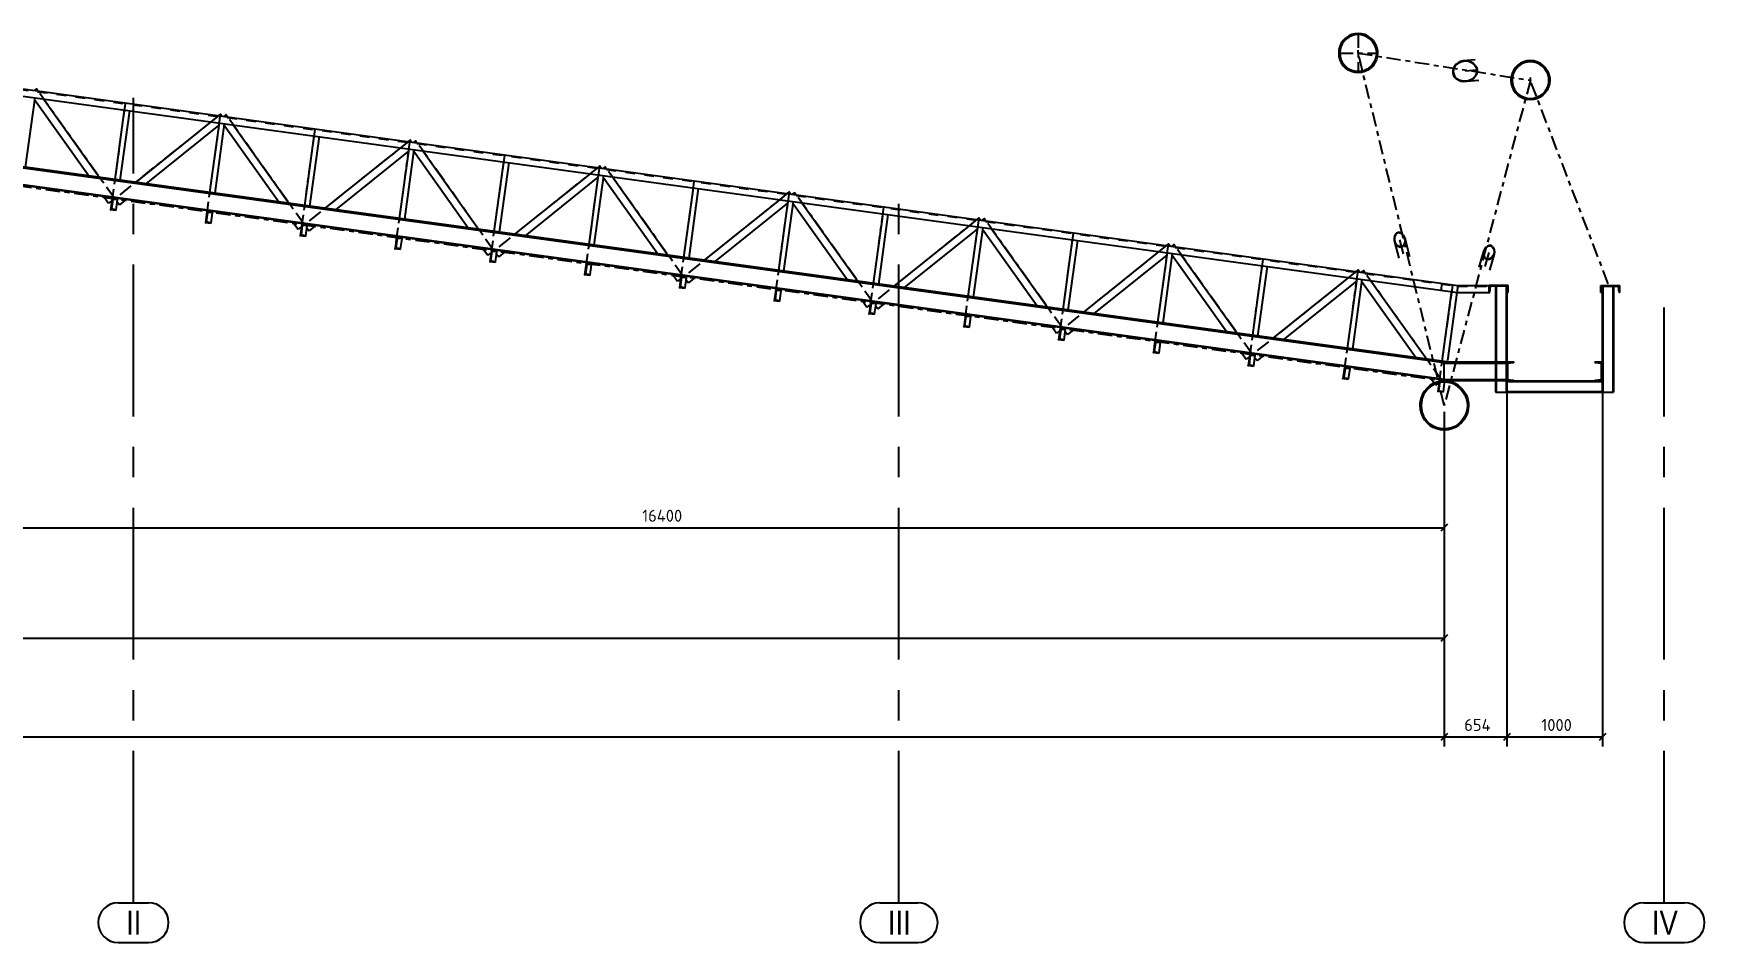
# Model space of a CAD drawing. Header units: millimetres. Extents: x 2368 to 8313, y 7493 to 11698.
# Drawn here: x 6233.7 to 6583, y 9618.8 to 9808.8 of the extents above; entities that cross this region are included whole.
import ezdxf

# ---------------------------------------------------------------- set-up
doc = ezdxf.new("R2010")
doc.units = ezdxf.units.MM
for name, pattern in [('CENTER', [50.8, 31.75, -6.35, 6.35, -6.35]), ('XKITLINE00', [0]), ('XKITLINE02', [4, 2, -2]), ('XKITLINE03', [6, 3, -1, 1, -1])]:
    doc.linetypes.add(name, pattern=pattern)
doc.styles.add('ARIAL_NARROW', font='ARIALN.TTF')
doc.styles.add('ISOCPEUR', font='isocpeur.ttf')

# ---------------------------------------------------------------- blocks, each defined once
blk = doc.blocks.new('KESIT')
for p, q in [((-3.74, 18.57), (-3.74, 20.07)), ((0.28, 20.07), (-3.74, 20.07)), ((-3.74, 18.57), (-3.57, 18.57)), ((-2.35, 19.9), (-2.4, 19.9)), ((-0.05, 19.9), (0, 19.9)), ((0.28, 18.57), (0.12, 18.57)), ((19.72, 20.07), (23.74, 20.07)), ((19.72, 18.57), (19.88, 18.57)), ((20, 19.9), (20.05, 19.9)), ((22.4, 19.9), (22.35, 19.9)), ((23.74, 18.57), (23.57, 18.57)), ((23.74, 18.57), (23.74, 20.07)), ((1.5, 4.02), (1.5, 3.86)), ((20, 0), (20, 4.13)), ((1.5, 0), (0, 0)), ((1.5, 0), (1.5, 0.17))]:
    blk.add_line(p, q)
at = {"color": 7, "linetype": 'XKITLINE00'}
for p, q in [((-3.57, 18.57), (-3.46, 19.9)), ((0, 19.9), (-3.46, 19.9)), ((-2.4, 19.9), (-2.4, -2.39)), ((-2.26, 19.9), (-2.26, -2.39)), ((-0.14, 19.9), (-0.14, -2.39)), ((0, 19.9), (0, 4.31)), ((0.11, 18.57), (0, 19.9)), ((0.12, 18.57), (0.11, 18.58)), ((0.28, 18.57), (0.28, 20.07)), ((19.72, 18.57), (19.72, 20.07)), ((19.88, 18.57), (19.89, 18.58)), ((19.89, 18.57), (20, 19.9)), ((20, 19.9), (20, -2.39)), ((20, 19.9), (23.46, 19.9)), ((20.14, 19.9), (20.14, -2.39)), ((22.26, 19.9), (22.26, -2.39)), ((22.4, 19.9), (22.4, -2.39)), ((23.57, 18.57), (23.46, 19.9)), ((0, 4.31), (0, 4.02)), ((1.5, 4.02), (0, 4.02)), ((0, 4.02), (0, -2.39)), ((1.5, 3.85), (0.17, 3.74)), ((0.17, 3.74), (0.17, 0.28)), ((1.5, 3.86), (1.49, 3.84)), ((20, 4.02), (18.5, 4.02)), ((18.5, 4.02), (18.5, 3.85)), ((19.83, 3.74), (18.5, 3.85)), ((19.83, 3.74), (19.83, 0.28)), ((20, 4.13), (20, 4)), ((20, 4), (20, 3.88)), ((1.5, 0.17), (0.17, 0.28)), ((19.83, 0.28), (18.5, 0.17)), ((18.5, 0), (18.5, 0.17)), ((20, 0), (18.5, 0)), ((-2.4, -1.89), (-2.4, -2.06)), ((22.4, -2.39), (-2.4, -2.39)), ((20, -0.14), (0, -0.14)), ((20, -2.25), (0, -2.25)), ((18.5, 0), (1.5, 0))]:
    blk.add_line(p, q, dxfattribs=at)
at = {"color": 1, "linetype": 'XKITLINE03'}
blk.add_line((20, 0), (20, 0.37), dxfattribs=at)
at = {"color": 1, "linetype": 'XKITLINE00'}
blk.add_circle((20, 0.18), 0.01, dxfattribs=at)

msp = doc.modelspace()

# ---------------------------------------------------------------- linework, layer by layer
at = {"color": 8, "linetype": 'XKITLINE00'}
for p, q in [((6510.5882, 9808.7806), (6509.8832, 9808.7182)), ((6511.2932, 9808.7182), (6510.5882, 9808.7806)), ((6506.5899, 9805.3873), (6506.5282, 9804.6742)), ((6506.5282, 9805.2809), (6506.5282, 9804.6742)), ((6506.773, 9806.0787), (6506.5899, 9805.3873)), ((6506.8223, 9805.3458), (6506.7642, 9804.6742)), ((6507.0721, 9806.7274), (6506.773, 9806.0787)), ((6506.9948, 9805.997), (6506.8223, 9805.3458)), ((6507.2765, 9806.608), (6506.9948, 9805.997)), ((6507.478, 9807.3137), (6507.0721, 9806.7274)), ((6507.6588, 9807.1603), (6507.2765, 9806.608)), ((6507.9785, 9807.8199), (6507.478, 9807.3137)), ((6508.1302, 9807.637), (6507.6588, 9807.1603)), ((6508.5582, 9808.2305), (6507.9785, 9807.8199)), ((6508.6762, 9808.0237), (6508.1302, 9807.637)), ((6509.1996, 9808.533), (6508.5582, 9808.2305)), ((6509.2803, 9808.3087), (6508.6762, 9808.0237)), ((6509.8832, 9808.7182), (6509.1996, 9808.533)), ((6509.9241, 9808.4832), (6509.2803, 9808.3087)), ((6510.5882, 9808.5419), (6509.9241, 9808.4832)), ((6511.2522, 9808.4832), (6510.5882, 9808.5419)), ((6511.8961, 9808.3087), (6511.2522, 9808.4832)), ((6511.9768, 9808.533), (6511.2932, 9808.7182)), ((6512.5002, 9808.0237), (6511.8961, 9808.3087)), ((6512.6182, 9808.2305), (6511.9768, 9808.533)), ((6513.0462, 9807.637), (6512.5002, 9808.0237)), ((6513.1979, 9807.8199), (6512.6182, 9808.2305)), ((6513.0462, 9807.637), (6513.5175, 9807.1603)), ((6513.1979, 9807.8199), (6513.6983, 9807.3137)), ((6513.5175, 9807.1603), (6513.8999, 9806.608)), ((6513.6983, 9807.3137), (6514.1042, 9806.7274)), ((6513.8999, 9806.608), (6514.1816, 9805.997)), ((6514.1042, 9806.7274), (6514.4033, 9806.0787)), ((6514.1816, 9805.997), (6514.3541, 9805.3458)), ((6514.3541, 9805.3458), (6514.4122, 9804.6742)), ((6514.4033, 9806.0787), (6514.5865, 9805.3873)), ((6514.5865, 9805.3873), (6514.6482, 9804.6742)), ((6514.6482, 9805.2809), (6514.6482, 9804.6742)), ((6506.5282, 9804.6742), (6506.5899, 9803.9611)), ((6506.5899, 9803.9611), (6506.773, 9803.2697)), ((6506.7642, 9804.6742), (6506.8223, 9804.0026)), ((6506.773, 9803.2697), (6507.0721, 9802.621)), ((6506.8223, 9804.0026), (6506.9948, 9803.3513)), ((6506.9948, 9803.3513), (6507.2765, 9802.7403)), ((6507.0721, 9802.621), (6507.478, 9802.0346)), ((6507.2765, 9802.7403), (6507.6588, 9802.188)), ((6507.478, 9802.0346), (6507.9785, 9801.5285)), ((6507.6588, 9802.188), (6508.1302, 9801.7113)), ((6513.5175, 9802.188), (6513.0462, 9801.7113)), ((6513.6983, 9802.0346), (6513.1979, 9801.5285)), ((6513.8999, 9802.7403), (6513.5175, 9802.188)), ((6514.1042, 9802.621), (6513.6983, 9802.0346)), ((6514.1816, 9803.3513), (6513.8999, 9802.7403)), ((6514.4033, 9803.2697), (6514.1042, 9802.621)), ((6514.3541, 9804.0026), (6514.1816, 9803.3513)), ((6514.4122, 9804.6742), (6514.3541, 9804.0026)), ((6514.5865, 9803.9611), (6514.4033, 9803.2697)), ((6514.6482, 9804.6742), (6514.5865, 9803.9611)), ((6530.7023, 9801.9218), (6530.4673, 9801.4664)), ((6530.804, 9801.874), (6530.5797, 9801.4394)), ((6531.0489, 9802.3247), (6530.7023, 9801.9218)), ((6531.1347, 9802.2585), (6530.804, 9801.874)), ((6531.4897, 9802.6549), (6531.0489, 9802.3247)), ((6531.5554, 9802.5736), (6531.1347, 9802.2585)), ((6532.0027, 9802.8958), (6531.4897, 9802.6549)), ((6532.0449, 9802.8035), (6531.5554, 9802.5736)), ((6532.562, 9803.0354), (6532.0027, 9802.8958)), ((6532.5787, 9802.9368), (6532.0449, 9802.8035)), ((6535.057, 9803.2892), (6532.562, 9803.0354)), ((6533.1397, 9803.0667), (6532.562, 9803.0354)), ((6533.1301, 9802.9666), (6532.5787, 9802.9368)), ((6533.6713, 9802.8915), (6533.1301, 9802.9666)), ((6533.7069, 9802.988), (6533.1397, 9803.0667)), ((6534.1752, 9802.7154), (6533.6713, 9802.8915)), ((6534.2349, 9802.8034), (6533.7069, 9802.988)), ((6534.6167, 9802.4469), (6534.1752, 9802.7154)), ((6534.6975, 9802.5221), (6534.2349, 9802.8034)), ((6534.9734, 9802.0996), (6534.6167, 9802.4469)), ((6535.0713, 9802.1582), (6534.6975, 9802.5221)), ((6534.9734, 9802.0996), (6535.2276, 9801.6909)), ((6535.0713, 9802.1582), (6535.3376, 9801.7299)), ((6543.9785, 9802.136), (6543.478, 9801.6301)), ((6544.1302, 9801.9532), (6543.6588, 9801.4767)), ((6544.5582, 9802.5465), (6543.9785, 9802.136)), ((6544.6762, 9802.3398), (6544.1302, 9801.9532)), ((6545.1996, 9802.8489), (6544.5582, 9802.5465)), ((6545.2803, 9802.6246), (6544.6762, 9802.3398)), ((6545.8832, 9803.0341), (6545.1996, 9802.8489)), ((6545.9241, 9802.7991), (6545.2803, 9802.6246)), ((6546.5882, 9803.0964), (6545.8832, 9803.0341)), ((6546.5882, 9802.8578), (6545.9241, 9802.7991)), ((6547.2932, 9803.0341), (6546.5882, 9803.0964)), ((6547.2522, 9802.7991), (6546.5882, 9802.8578)), ((6547.8961, 9802.6246), (6547.2522, 9802.7991)), ((6547.9768, 9802.8489), (6547.2932, 9803.0341)), ((6548.5002, 9802.3398), (6547.8961, 9802.6246)), ((6548.6182, 9802.5465), (6547.9768, 9802.8489)), ((6549.0462, 9801.9532), (6548.5002, 9802.3398)), ((6549.1979, 9802.136), (6548.6182, 9802.5465)), ((6549.0462, 9801.9532), (6549.5175, 9801.4767)), ((6549.1979, 9802.136), (6549.6983, 9801.6301)), ((6508.5582, 9801.1179), (6507.9785, 9801.5285)), ((6508.6762, 9801.3246), (6508.1302, 9801.7113)), ((6509.1996, 9800.8154), (6508.5582, 9801.1179)), ((6509.2803, 9801.0397), (6508.6762, 9801.3246)), ((6509.8832, 9800.6301), (6509.1996, 9800.8154)), ((6509.9241, 9800.8652), (6509.2803, 9801.0397)), ((6510.5882, 9800.5677), (6509.8832, 9800.6301)), ((6510.5882, 9800.8064), (6509.9241, 9800.8652)), ((6511.2522, 9800.8652), (6510.5882, 9800.8064)), ((6511.2932, 9800.6301), (6510.5882, 9800.5677)), ((6511.8961, 9801.0397), (6511.2522, 9800.8652)), ((6511.9768, 9800.8154), (6511.2932, 9800.6301)), ((6512.5002, 9801.3246), (6511.8961, 9801.0397)), ((6512.6182, 9801.1179), (6511.9768, 9800.8154)), ((6513.0462, 9801.7113), (6512.5002, 9801.3246)), ((6513.1979, 9801.5285), (6512.6182, 9801.1179)), ((6530.4673, 9801.4664), (6530.3558, 9800.9813)), ((6530.3558, 9800.9813), (6530.3732, 9800.4909)), ((6530.3732, 9800.4909), (6530.5187, 9800.0198)), ((6530.5797, 9801.4394), (6530.4732, 9800.9765)), ((6530.4732, 9800.9765), (6530.4899, 9800.5085)), ((6530.4899, 9800.5085), (6530.6287, 9800.0588)), ((6530.5187, 9800.0198), (6530.7851, 9799.5915)), ((6530.6287, 9800.0588), (6530.8829, 9799.6501)), ((6531.1589, 9799.2276), (6530.7851, 9799.5915)), ((6531.2397, 9799.3028), (6530.8829, 9799.6501)), ((6531.6214, 9798.9463), (6531.1589, 9799.2276)), ((6531.6811, 9799.0344), (6531.2397, 9799.3028)), ((6532.1495, 9798.7617), (6531.6214, 9798.9463)), ((6532.1851, 9798.8582), (6531.6811, 9799.0344)), ((6532.7166, 9798.683), (6532.1495, 9798.7617)), ((6532.7263, 9798.7831), (6532.1851, 9798.8582)), ((6533.2943, 9798.7143), (6532.7166, 9798.683)), ((6533.2776, 9798.813), (6532.7263, 9798.7831)), ((6533.8114, 9798.9462), (6533.2776, 9798.813)), ((6535.7893, 9798.9681), (6533.2943, 9798.7143)), ((6533.8537, 9798.8539), (6533.2943, 9798.7143)), ((6534.301, 9799.1761), (6533.8114, 9798.9462)), ((6534.3666, 9799.0948), (6533.8537, 9798.8539)), ((6534.7217, 9799.4912), (6534.301, 9799.1761)), ((6534.8075, 9799.425), (6534.3666, 9799.0948)), ((6535.0524, 9799.8757), (6534.7217, 9799.4912)), ((6535.154, 9799.8279), (6534.8075, 9799.425)), ((6535.2767, 9800.3103), (6535.0524, 9799.8757)), ((6535.389, 9800.2833), (6535.154, 9799.8279)), ((6535.2276, 9801.6909), (6535.3665, 9801.2413)), ((6535.3831, 9800.7732), (6535.2767, 9800.3103)), ((6535.3376, 9801.7299), (6535.4832, 9801.2588)), ((6535.3665, 9801.2413), (6535.3831, 9800.7732)), ((6535.5006, 9800.7684), (6535.389, 9800.2833)), ((6535.4832, 9801.2588), (6535.5006, 9800.7684)), ((6542.5899, 9799.7042), (6542.5282, 9798.9913)), ((6542.5282, 9799.5892), (6542.5282, 9798.9913)), ((6542.5282, 9798.9913), (6542.5899, 9798.2785)), ((6542.773, 9800.3954), (6542.5899, 9799.7042)), ((6542.8223, 9799.6628), (6542.7642, 9798.9913)), ((6542.7642, 9798.9913), (6542.8223, 9798.3199)), ((6543.0721, 9801.0439), (6542.773, 9800.3954)), ((6542.9948, 9800.3138), (6542.8223, 9799.6628)), ((6542.8223, 9798.3199), (6542.9948, 9797.6689)), ((6543.2765, 9800.9246), (6542.9948, 9800.3138)), ((6543.478, 9801.6301), (6543.0721, 9801.0439)), ((6543.6588, 9801.4767), (6543.2765, 9800.9246)), ((6549.5175, 9801.4767), (6549.8999, 9800.9246)), ((6549.6983, 9801.6301), (6550.1042, 9801.0439)), ((6549.8999, 9800.9246), (6550.1816, 9800.3138)), ((6550.1042, 9801.0439), (6550.4033, 9800.3954)), ((6550.1816, 9800.3138), (6550.3541, 9799.6628)), ((6550.3541, 9798.3199), (6550.1816, 9797.6689)), ((6550.3541, 9799.6628), (6550.4122, 9798.9913)), ((6550.4122, 9798.9913), (6550.3541, 9798.3199)), ((6550.4033, 9800.3954), (6550.5865, 9799.7042)), ((6550.5865, 9799.7042), (6550.6482, 9798.9913)), ((6550.6482, 9798.9913), (6550.5865, 9798.2785)), ((6550.6482, 9799.5892), (6550.6482, 9798.9913)), ((6542.5899, 9798.2785), (6542.773, 9797.5873)), ((6542.773, 9797.5873), (6543.0721, 9796.9388)), ((6542.9948, 9797.6689), (6543.2765, 9797.0581)), ((6543.0721, 9796.9388), (6543.478, 9796.3526)), ((6543.2765, 9797.0581), (6543.6588, 9796.506)), ((6543.478, 9796.3526), (6543.9785, 9795.8467)), ((6543.6588, 9796.506), (6544.1302, 9796.0295)), ((6544.5582, 9795.4362), (6543.9785, 9795.8467)), ((6544.6762, 9795.6429), (6544.1302, 9796.0295)), ((6545.1996, 9795.1338), (6544.5582, 9795.4362)), ((6545.2803, 9795.358), (6544.6762, 9795.6429)), ((6545.8832, 9794.9486), (6545.1996, 9795.1338)), ((6545.9241, 9795.1836), (6545.2803, 9795.358)), ((6546.5882, 9794.8862), (6545.8832, 9794.9486)), ((6546.5882, 9795.1249), (6545.9241, 9795.1836)), ((6547.2522, 9795.1836), (6546.5882, 9795.1249)), ((6547.2932, 9794.9486), (6546.5882, 9794.8862)), ((6547.8961, 9795.358), (6547.2522, 9795.1836)), ((6547.9768, 9795.1338), (6547.2932, 9794.9486)), ((6548.5002, 9795.6429), (6547.8961, 9795.358)), ((6548.6182, 9795.4362), (6547.9768, 9795.1338)), ((6549.0462, 9796.0295), (6548.5002, 9795.6429)), ((6549.1979, 9795.8467), (6548.6182, 9795.4362)), ((6549.5175, 9796.506), (6549.0462, 9796.0295)), ((6549.6983, 9796.3526), (6549.1979, 9795.8467)), ((6549.8999, 9797.0581), (6549.5175, 9796.506)), ((6550.1042, 9796.9388), (6549.6983, 9796.3526)), ((6550.1816, 9797.6689), (6549.8999, 9797.0581)), ((6550.4033, 9797.5873), (6550.1042, 9796.9388)), ((6550.5865, 9798.2785), (6550.4033, 9797.5873)), ((6518.6111, 9767.0551), (6518.341, 9766.7881)), ((6518.6567, 9766.9561), (6518.4055, 9766.7078)), ((6518.9448, 9767.1841), (6518.6111, 9767.0551)), ((6518.9669, 9767.0761), (6518.6567, 9766.9561)), ((6519.3093, 9767.1624), (6518.9448, 9767.1841)), ((6519.3059, 9767.0559), (6518.9669, 9767.0761)), ((6519.6404, 9766.8976), (6519.3059, 9767.0559)), ((6519.669, 9766.9922), (6519.3093, 9767.1624)), ((6519.9377, 9766.6167), (6519.6404, 9766.8976)), ((6519.9888, 9766.69), (6519.669, 9766.9922)), ((6518.1609, 9766.4091), (6518.0884, 9765.9552)), ((6518.0884, 9765.9552), (6518.1306, 9765.471)), ((6518.1306, 9765.471), (6519.0991, 9761.7903)), ((6518.1306, 9765.471), (6518.2834, 9765.0038)), ((6518.341, 9766.7881), (6518.1609, 9766.4091)), ((6518.238, 9766.3554), (6518.1706, 9765.9335)), ((6518.1706, 9765.9335), (6518.2099, 9765.4832)), ((6518.2099, 9765.4832), (6518.3519, 9765.0488)), ((6518.4055, 9766.7078), (6518.238, 9766.3554)), ((6518.2834, 9765.0038), (6518.5318, 9764.5993)), ((6518.3519, 9765.0488), (6518.5829, 9764.6727)), ((6518.8515, 9764.2972), (6518.5318, 9764.5993)), ((6518.8802, 9764.3917), (6518.5829, 9764.6727)), ((6519.2113, 9764.1269), (6518.8515, 9764.2972)), ((6519.2147, 9764.2334), (6518.8802, 9764.3917)), ((6519.5758, 9764.1052), (6519.2113, 9764.1269)), ((6519.5537, 9764.2133), (6519.2147, 9764.2334)), ((6519.8639, 9764.3332), (6519.5537, 9764.2133)), ((6519.9095, 9764.2343), (6519.5758, 9764.1052)), ((6520.1151, 9764.5816), (6519.8639, 9764.3332)), ((6520.1796, 9764.5013), (6519.9095, 9764.2343)), ((6519.9377, 9766.6167), (6520.1686, 9766.2406)), ((6519.9888, 9766.69), (6520.2372, 9766.2856)), ((6520.2826, 9764.934), (6520.1151, 9764.5816)), ((6520.1686, 9766.2406), (6520.3107, 9765.8062)), ((6520.3597, 9764.8803), (6520.1796, 9764.5013)), ((6520.2372, 9766.2856), (6520.39, 9765.8183)), ((6520.35, 9765.3559), (6520.2826, 9764.934)), ((6520.3107, 9765.8062), (6520.35, 9765.3559)), ((6520.4322, 9765.3341), (6520.3597, 9764.8803)), ((6520.39, 9765.8183), (6520.4322, 9765.3341)), ((6520.39, 9765.8183), (6521.3585, 9762.1376)), ((6536.9968, 9763.7111), (6536.8167, 9763.2759)), ((6537.0613, 9763.6594), (6536.8938, 9763.2547)), ((6537.2669, 9764.0742), (6536.9968, 9763.7111)), ((6537.3124, 9763.997), (6537.0613, 9763.6594)), ((6537.6005, 9764.3296), (6537.2669, 9764.0742)), ((6537.6227, 9764.2344), (6537.3124, 9763.997)), ((6537.9651, 9764.4523), (6537.6005, 9764.3296)), ((6537.9616, 9764.3486), (6537.6227, 9764.2344)), ((6538.2961, 9764.3282), (6537.9616, 9764.3486)), ((6538.3248, 9764.4304), (6537.9651, 9764.4523)), ((6538.5934, 9764.1752), (6538.2961, 9764.3282)), ((6538.6446, 9764.2659), (6538.3248, 9764.4304)), ((6538.5934, 9764.1752), (6538.8244, 9763.9047)), ((6538.6446, 9764.2659), (6538.893, 9763.9749)), ((6538.8244, 9763.9047), (6538.9665, 9763.5431)), ((6538.893, 9763.9749), (6539.0458, 9763.5861)), ((6538.9665, 9763.5431), (6539.0057, 9763.1258)), ((6539.0458, 9763.5861), (6539.088, 9763.1373)), ((6536.8167, 9763.2759), (6535.8481, 9759.9255)), ((6536.8167, 9763.2759), (6536.7441, 9762.8111)), ((6536.7441, 9762.8111), (6536.7864, 9762.3624)), ((6536.7864, 9762.3624), (6536.9392, 9761.9735)), ((6536.8938, 9763.2547), (6536.8264, 9762.8226)), ((6536.8264, 9762.8226), (6536.8656, 9762.4053)), ((6536.8656, 9762.4053), (6537.0077, 9762.0437)), ((6536.9392, 9761.9735), (6537.1876, 9761.6826)), ((6537.0077, 9762.0437), (6537.2387, 9761.7732)), ((6537.5073, 9761.5181), (6537.1876, 9761.6826)), ((6537.536, 9761.6203), (6537.2387, 9761.7732)), ((6537.8671, 9761.4961), (6537.5073, 9761.5181)), ((6537.8705, 9761.5998), (6537.536, 9761.6203)), ((6538.2316, 9761.6189), (6537.8671, 9761.4961)), ((6538.2095, 9761.714), (6537.8705, 9761.5998)), ((6539.0155, 9762.6726), (6538.047, 9759.3222)), ((6538.5197, 9761.9515), (6538.2095, 9761.714)), ((6538.5652, 9761.8743), (6538.2316, 9761.6189)), ((6538.7708, 9762.2891), (6538.5197, 9761.9515)), ((6538.8354, 9762.2373), (6538.5652, 9761.8743)), ((6538.9383, 9762.6937), (6538.7708, 9762.2891)), ((6539.0155, 9762.6726), (6538.8354, 9762.2373)), ((6539.0057, 9763.1258), (6538.9383, 9762.6937)), ((6539.088, 9763.1373), (6539.0155, 9762.6726)), ((6526.2819, 9735.6018), (6525.6022, 9735.1806)), ((6527.0184, 9735.9103), (6526.2819, 9735.6018)), ((6527.0913, 9735.6833), (6526.389, 9735.3892)), ((6527.7935, 9736.0985), (6527.0184, 9735.9103)), ((6527.8304, 9735.8628), (6527.0913, 9735.6833)), ((6528.5882, 9736.1618), (6527.7935, 9736.0985)), ((6528.5882, 9735.9231), (6527.8304, 9735.8628)), ((6529.3829, 9736.0985), (6528.5882, 9736.1618)), ((6529.3459, 9735.8628), (6528.5882, 9735.9231)), ((6530.0851, 9735.6833), (6529.3459, 9735.8628)), ((6530.158, 9735.9103), (6529.3829, 9736.0985)), ((6530.7873, 9735.3892), (6530.0851, 9735.6833)), ((6530.8944, 9735.6018), (6530.158, 9735.9103)), ((6531.5741, 9735.1806), (6530.8944, 9735.6018)), ((6523.7568, 9732.6119), (6523.5707, 9731.8281)), ((6524.0619, 9733.3567), (6523.7568, 9732.6119)), ((6523.9813, 9732.5382), (6523.8038, 9731.7907)), ((6524.2721, 9733.2484), (6523.9813, 9732.5382)), ((6524.4784, 9734.0441), (6524.0619, 9733.3567)), ((6524.6693, 9733.9038), (6524.2721, 9733.2484)), ((6524.9961, 9734.6571), (6524.4784, 9734.0441)), ((6525.1629, 9734.4883), (6524.6693, 9733.9038)), ((6525.6022, 9735.1806), (6524.9961, 9734.6571)), ((6525.7409, 9734.9875), (6525.1629, 9734.4883)), ((6526.389, 9735.3892), (6525.7409, 9734.9875)), ((6531.4354, 9734.9875), (6530.7873, 9735.3892)), ((6532.0134, 9734.4883), (6531.4354, 9734.9875)), ((6532.1803, 9734.6571), (6531.5741, 9735.1806)), ((6532.0134, 9734.4883), (6532.5071, 9733.9038)), ((6532.1803, 9734.6571), (6532.698, 9734.0441)), ((6532.5071, 9733.9038), (6532.9042, 9733.2484)), ((6532.698, 9734.0441), (6533.1145, 9733.3567)), ((6532.9042, 9733.2484), (6533.1951, 9732.5382)), ((6533.1145, 9733.3567), (6533.4195, 9732.6119)), ((6533.1951, 9732.5382), (6533.3725, 9731.7907)), ((6533.4195, 9732.6119), (6533.6056, 9731.8281)), ((6523.5707, 9731.8281), (6523.5082, 9731.0244)), ((6523.5082, 9731.6271), (6523.5082, 9731.0244)), ((6523.5082, 9731.0244), (6523.5707, 9730.2208)), ((6523.5707, 9730.2208), (6523.7568, 9729.4369)), ((6523.8038, 9731.7907), (6523.7442, 9731.0244)), ((6523.7442, 9731.0244), (6523.8038, 9730.2581)), ((6523.7568, 9729.4369), (6524.0619, 9728.6921)), ((6523.8038, 9730.2581), (6523.9813, 9729.5106)), ((6523.9813, 9729.5106), (6524.2721, 9728.8005)), ((6524.0619, 9728.6921), (6524.4784, 9728.0048)), ((6524.2721, 9728.8005), (6524.6693, 9728.1451)), ((6532.9042, 9728.8005), (6532.5071, 9728.1451)), ((6533.1145, 9728.6921), (6532.698, 9728.0048)), ((6533.1951, 9729.5106), (6532.9042, 9728.8005)), ((6533.4195, 9729.4369), (6533.1145, 9728.6921)), ((6533.3725, 9730.2581), (6533.1951, 9729.5106)), ((6533.3725, 9731.7907), (6533.4322, 9731.0244)), ((6533.4322, 9731.0244), (6533.3725, 9730.2581)), ((6533.6056, 9730.2208), (6533.4195, 9729.4369)), ((6533.6056, 9731.8281), (6533.6682, 9731.0244)), ((6533.6682, 9731.0244), (6533.6056, 9730.2208)), ((6533.6682, 9731.6271), (6533.6682, 9731.0244)), ((6524.4784, 9728.0048), (6524.9961, 9727.3918)), ((6524.6693, 9728.1451), (6525.1629, 9727.5605)), ((6525.6022, 9726.8682), (6524.9961, 9727.3918)), ((6525.7409, 9727.0613), (6525.1629, 9727.5605)), ((6526.2819, 9726.447), (6525.6022, 9726.8682)), ((6526.389, 9726.6597), (6525.7409, 9727.0613)), ((6527.0184, 9726.1385), (6526.2819, 9726.447)), ((6527.0913, 9726.3655), (6526.389, 9726.6597)), ((6527.7935, 9725.9503), (6527.0184, 9726.1385)), ((6527.8304, 9726.1861), (6527.0913, 9726.3655)), ((6528.5882, 9725.8871), (6527.7935, 9725.9503)), ((6528.5882, 9726.1257), (6527.8304, 9726.1861)), ((6529.3459, 9726.1861), (6528.5882, 9726.1257)), ((6529.3829, 9725.9503), (6528.5882, 9725.8871)), ((6530.0851, 9726.3655), (6529.3459, 9726.1861)), ((6530.158, 9726.1385), (6529.3829, 9725.9503)), ((6530.7873, 9726.6597), (6530.0851, 9726.3655)), ((6530.8944, 9726.447), (6530.158, 9726.1385)), ((6531.4354, 9727.0613), (6530.7873, 9726.6597)), ((6531.5741, 9726.8682), (6530.8944, 9726.447)), ((6532.0134, 9727.5605), (6531.4354, 9727.0613)), ((6532.1803, 9727.3918), (6531.5741, 9726.8682)), ((6532.5071, 9728.1451), (6532.0134, 9727.5605)), ((6532.698, 9728.0048), (6532.1803, 9727.3918))]:
    msp.add_line(p, q, dxfattribs=at)
at = {"color": 241, "linetype": 'XKITLINE03'}
for p, q in [((6510.5882, 9808.7806), (6510.5882, 9800.5677)), ((6506.5282, 9804.6742), (6514.6482, 9804.6742)), ((6510.5882, 9804.6742), (6546.5882, 9798.9913)), ((6528.5882, 9731.0244), (6510.5882, 9804.6742)), ((6546.5882, 9798.9913), (6528.5882, 9731.0244)), ((6562.8682, 9756.4631), (6546.5882, 9798.9913))]:
    msp.add_line(p, q, dxfattribs=at)
at = {"color": 8, "linetype": 'XKITLINE03'}
for p, q in [((6510.5882, 9804.6742), (6510.5882, 9805.2809)), ((6535.4232, 9801.1287), (6532.9282, 9800.8749)), ((6546.5882, 9798.9913), (6546.5882, 9799.5892)), ((6519.2603, 9765.6447), (6520.2288, 9761.9639)), ((6537.9161, 9762.9742), (6536.9475, 9759.6239)), ((6528.5882, 9731.0244), (6528.5882, 9731.6271))]:
    msp.add_line(p, q, dxfattribs=at)
at = {"color": 7, "linetype": 'XKITLINE00'}
for p, q in [((6202.7265, 9799.622), (6531.3289, 9754.6325)), ((6202.8923, 9801.1133), (6531.4311, 9756.1325)), ((6233.9619, 9795.3455), (6231.972, 9780.8109)), ((6234.3184, 9797.1924), (6233.8692, 9796.8722)), ((6233.9149, 9795.0019), (6245.3337, 9778.9815)), ((6234.3184, 9797.1924), (6234.6199, 9796.7694)), ((6235.8157, 9795.0917), (6247.511, 9778.6834)), ((6252.6872, 9792.7818), (6250.6973, 9778.2471)), ((6253.7771, 9792.6326), (6251.7871, 9778.0979)), ((6272.7971, 9791.9266), (6272.388, 9791.5985)), ((6272.7971, 9791.9266), (6273.143, 9791.4951)), ((6273.9488, 9791.7666), (6273.4995, 9791.4463)), ((6273.9488, 9791.7666), (6274.2503, 9791.3436)), ((6270.775, 9790.3054), (6255.0005, 9777.6579)), ((6272.4364, 9789.5866), (6257.1852, 9777.3588)), ((6272.5025, 9790.0689), (6270.5125, 9775.5341)), ((6273.5923, 9789.9196), (6271.6023, 9775.3848)), ((6273.5453, 9789.5761), (6284.9642, 9773.5554)), ((6275.4461, 9789.6658), (6287.1416, 9773.2573)), ((6528.5882, 9739.9201), (6201.0933, 9784.7598)), ((6529.1077, 9739.9564), (6201.1077, 9784.8652)), ((6529.1308, 9740.1248), (6201.1308, 9785.0336)), ((6292.3176, 9787.3559), (6290.3276, 9772.821)), ((6293.4074, 9787.2067), (6291.4174, 9772.6718)), ((6310.4054, 9784.8795), (6294.6306, 9772.2319)), ((6312.1328, 9784.643), (6310.1428, 9770.108)), ((6313.2227, 9784.4938), (6311.2326, 9769.9588)), ((6312.4275, 9786.5007), (6312.0183, 9786.1727)), ((6312.4275, 9786.5007), (6312.7734, 9786.0693)), ((6313.5791, 9786.3407), (6313.1299, 9786.0205)), ((6313.5791, 9786.3407), (6313.8806, 9785.9177)), ((6528.5998, 9736.3318), (6200.6113, 9781.239)), ((6528.6257, 9736.4356), (6200.6257, 9781.3444)), ((6312.0668, 9784.1608), (6296.8153, 9771.9328)), ((6313.1756, 9784.1502), (6324.5948, 9768.1293)), ((6315.0765, 9784.24), (6326.7721, 9767.8312)), ((6331.948, 9781.9301), (6329.9579, 9767.395)), ((6333.0378, 9781.7809), (6331.0478, 9767.2457)), ((6352.0578, 9781.0749), (6351.6487, 9780.7468)), ((6352.0578, 9781.0749), (6352.4037, 9780.6434)), ((6353.2095, 9780.9148), (6352.7603, 9780.5946)), ((6353.2095, 9780.9148), (6353.511, 9780.4918)), ((6350.0358, 9779.4537), (6334.2607, 9766.8058)), ((6351.6972, 9778.7349), (6336.4455, 9766.5067)), ((6351.7632, 9779.2171), (6349.7731, 9764.6819)), ((6352.853, 9779.0679), (6350.863, 9764.5327)), ((6352.806, 9778.7243), (6364.2253, 9762.7032)), ((6354.7068, 9778.8141), (6366.4026, 9762.4051)), ((6248.5226, 9774.5075), (6249.3967, 9773.2811)), ((6250.1547, 9774.2844), (6249.8292, 9771.9065)), ((6250.2646, 9774.0545), (6249.9967, 9772.0984)), ((6250.1969, 9774.2786), (6250.1489, 9774.2422)), ((6251.2446, 9774.1351), (6250.1547, 9774.2844)), ((6251.2261, 9774.0004), (6250.2646, 9774.0545)), ((6251.2261, 9774.0004), (6250.9375, 9771.8921)), ((6251.2446, 9774.1351), (6251.2261, 9774.0004)), ((6252.8841, 9773.9104), (6251.7006, 9772.9615)), ((6371.5783, 9776.5042), (6369.5883, 9761.9689)), ((6372.6682, 9776.355), (6370.6781, 9761.8197)), ((6389.6661, 9774.0278), (6373.8909, 9761.3798)), ((6391.6882, 9775.649), (6391.2791, 9775.321)), ((6391.6882, 9775.649), (6392.0341, 9775.2176)), ((6392.8399, 9775.489), (6392.3906, 9775.1688)), ((6392.8399, 9775.489), (6393.1414, 9775.066)), ((6250.0845, 9773.7713), (6249.3967, 9773.2811)), ((6250.919, 9771.7573), (6249.8292, 9771.9065)), ((6250.0721, 9772.6491), (6249.9145, 9772.5294)), ((6250.9375, 9771.8921), (6249.9967, 9772.0984)), ((6250.9375, 9771.8921), (6250.919, 9771.7573)), ((6251.1738, 9773.6185), (6251.7006, 9772.9615)), ((6269.9699, 9771.5714), (6269.6444, 9769.1936)), ((6270.0798, 9771.3416), (6269.812, 9769.3855)), ((6270.0121, 9771.5657), (6269.9642, 9771.5292)), ((6271.0598, 9771.4222), (6269.9699, 9771.5714)), ((6271.0413, 9771.2875), (6270.0798, 9771.3416)), ((6271.0413, 9771.2875), (6270.7527, 9769.1791)), ((6271.0598, 9771.4222), (6271.0413, 9771.2875)), ((6391.3275, 9773.3091), (6376.0756, 9761.0807)), ((6391.3936, 9773.7913), (6389.4035, 9759.2559)), ((6392.4834, 9773.6421), (6390.4933, 9759.1066)), ((6392.4363, 9773.2985), (6403.8558, 9757.2771)), ((6394.3372, 9773.3883), (6406.0332, 9756.979)), ((6411.2087, 9771.0784), (6409.2186, 9756.5428)), ((6412.2985, 9770.9292), (6410.3084, 9756.3936)), ((6270.7342, 9769.0444), (6269.6444, 9769.1936)), ((6269.8874, 9769.9362), (6269.7297, 9769.8165)), ((6270.7527, 9769.1791), (6269.812, 9769.3855)), ((6270.7527, 9769.1791), (6270.7342, 9769.0444)), ((6288.1531, 9769.0814), (6289.0271, 9767.8552)), ((6289.7148, 9768.3454), (6289.0271, 9767.8552)), ((6289.7851, 9768.8585), (6289.4595, 9766.4807)), ((6289.7025, 9767.2233), (6289.5448, 9767.1036)), ((6289.8949, 9768.6287), (6289.6271, 9766.6725)), ((6289.8273, 9768.8527), (6289.7793, 9768.8163)), ((6290.8749, 9768.7093), (6289.7851, 9768.8585)), ((6290.8565, 9768.5745), (6289.8949, 9768.6287)), ((6290.8565, 9768.5745), (6290.5678, 9766.4662)), ((6290.8042, 9768.1926), (6291.331, 9767.5356)), ((6290.8749, 9768.7093), (6290.8565, 9768.5745)), ((6292.5143, 9768.4843), (6291.331, 9767.5356)), ((6429.2965, 9768.6019), (6413.521, 9755.9538)), ((6430.9579, 9767.8832), (6415.7057, 9755.6546)), ((6431.0239, 9768.3654), (6429.0338, 9753.8298)), ((6432.1137, 9768.2162), (6430.1236, 9753.6806)), ((6431.3186, 9770.2232), (6430.9094, 9769.8951)), ((6431.3186, 9770.2232), (6431.6645, 9769.7917)), ((6432.4702, 9770.0631), (6432.021, 9769.7429)), ((6432.0667, 9767.8726), (6443.4864, 9751.851)), ((6432.4702, 9770.0631), (6432.7717, 9769.6401)), ((6433.9675, 9767.9624), (6445.6637, 9751.5529)), ((6290.5494, 9766.3315), (6289.4595, 9766.4807)), ((6290.5678, 9766.4662), (6289.6271, 9766.6725)), ((6290.5678, 9766.4662), (6290.5494, 9766.3315)), ((6290.5494, 9766.3315), (6290.5494, 9766.3315)), ((6290.5494, 9766.3315), (6290.5494, 9766.3315)), ((6309.6003, 9766.1456), (6309.2748, 9763.7678)), ((6310.3646, 9763.6185), (6309.2748, 9763.7678)), ((6309.5177, 9764.5104), (6309.36, 9764.3906)), ((6309.7101, 9765.9158), (6309.4423, 9763.9596)), ((6310.383, 9763.7533), (6309.4423, 9763.9596)), ((6309.6425, 9766.1398), (6309.5945, 9766.1034)), ((6310.6901, 9765.9964), (6309.6003, 9766.1456)), ((6310.6717, 9765.8616), (6309.7101, 9765.9158)), ((6310.383, 9763.7533), (6310.3646, 9763.6185)), ((6310.3646, 9763.6185), (6310.3646, 9763.6185)), ((6310.3646, 9763.6185), (6310.3646, 9763.6185)), ((6310.6717, 9765.8616), (6310.383, 9763.7533)), ((6310.6901, 9765.9964), (6310.6717, 9765.8616)), ((6327.7836, 9763.6553), (6328.6575, 9762.4294)), ((6329.4154, 9763.4326), (6329.0899, 9761.0548)), ((6329.4577, 9763.4269), (6329.4097, 9763.3904)), ((6330.5053, 9763.2834), (6329.4154, 9763.4326)), ((6450.8391, 9765.6525), (6448.8489, 9751.1168)), ((6451.9289, 9765.5033), (6449.9388, 9750.9675)), ((6470.9489, 9764.7973), (6470.5398, 9764.4693)), ((6470.9489, 9764.7973), (6471.2948, 9764.3659)), ((6472.1006, 9764.6373), (6471.6514, 9764.3171)), ((6472.1006, 9764.6373), (6472.4021, 9764.2143)), ((6329.3452, 9762.9196), (6328.6575, 9762.4294)), ((6330.1797, 9760.9056), (6329.0899, 9761.0548)), ((6329.3329, 9761.7974), (6329.1752, 9761.6777)), ((6329.5253, 9763.2028), (6329.2575, 9761.2467)), ((6330.1982, 9761.0404), (6329.2575, 9761.2467)), ((6330.4868, 9763.1487), (6329.5253, 9763.2028)), ((6330.1982, 9761.0404), (6330.1797, 9760.9056)), ((6330.1797, 9760.9056), (6330.1797, 9760.9056)), ((6330.1797, 9760.9056), (6330.1797, 9760.9056)), ((6330.4868, 9763.1487), (6330.1982, 9761.0404)), ((6330.4346, 9762.7668), (6330.9613, 9762.1098)), ((6330.5053, 9763.2834), (6330.4868, 9763.1487)), ((6332.1444, 9763.0583), (6330.9613, 9762.1098)), ((6349.2307, 9760.7197), (6348.9051, 9758.3419)), ((6349.3405, 9760.4899), (6349.0727, 9758.5337)), ((6350.3205, 9760.5705), (6349.2307, 9760.7197)), ((6350.3021, 9760.4358), (6349.3405, 9760.4899)), ((6350.3021, 9760.4358), (6350.0134, 9758.3274)), ((6350.3205, 9760.5705), (6350.3021, 9760.4358)), ((6468.9269, 9763.1761), (6453.1511, 9750.5277)), ((6470.5883, 9762.4574), (6455.3359, 9750.2286)), ((6470.6543, 9762.9396), (6468.6642, 9748.4037)), ((6471.7441, 9762.7904), (6469.754, 9748.2545)), ((6471.6971, 9762.4468), (6483.1169, 9746.4249)), ((6473.5979, 9762.5366), (6485.2942, 9746.1268)), ((6490.4694, 9760.2267), (6488.4793, 9745.6907)), ((6491.5593, 9760.0775), (6489.5691, 9745.5415)), ((6349.9949, 9758.1927), (6348.9051, 9758.3419)), ((6349.1481, 9759.0845), (6348.9904, 9758.9648)), ((6350.0134, 9758.3274), (6349.0727, 9758.5337)), ((6350.0134, 9758.3274), (6349.9949, 9758.1927)), ((6349.9949, 9758.1927), (6349.9949, 9758.1927)), ((6349.9949, 9758.1927), (6349.9949, 9758.1927)), ((6367.4142, 9758.2292), (6368.2878, 9757.0035)), ((6368.9756, 9757.4937), (6368.2878, 9757.0035)), ((6369.0458, 9758.0068), (6368.7203, 9755.629)), ((6368.9632, 9756.3716), (6368.8055, 9756.2519)), ((6369.1557, 9757.777), (6368.8878, 9755.8208)), ((6369.088, 9758.001), (6369.04, 9757.9646)), ((6370.1356, 9757.8576), (6369.0458, 9758.0068)), ((6370.1172, 9757.7228), (6369.1557, 9757.777)), ((6370.1172, 9757.7228), (6369.8286, 9755.6145)), ((6370.0649, 9757.3409), (6370.5917, 9756.6839)), ((6370.1356, 9757.8576), (6370.1172, 9757.7228)), ((6371.7745, 9757.6322), (6370.5917, 9756.6839)), ((6508.5572, 9757.7502), (6492.7813, 9745.1017)), ((6510.2186, 9757.0315), (6494.966, 9744.8025)), ((6510.2846, 9757.5137), (6508.2945, 9742.9776)), ((6511.3745, 9757.3645), (6509.3843, 9742.8284)), ((6510.5793, 9759.3714), (6510.1702, 9759.0434)), ((6510.5793, 9759.3714), (6510.9252, 9758.94)), ((6511.731, 9759.2114), (6511.2817, 9758.8912)), ((6511.3274, 9757.0209), (6522.7474, 9740.9988)), ((6511.731, 9759.2114), (6512.0324, 9758.7884)), ((6513.2283, 9757.1107), (6524.9248, 9740.7007)), ((6527.9989, 9755.0885), (6528.1011, 9756.5885)), ((6527.9989, 9755.0885), (6528.1011, 9756.5885)), ((6528.1011, 9756.5885), (6528.1011, 9756.5885)), ((6528.1011, 9756.5885), (6528.1011, 9756.5885)), ((6369.8101, 9755.4798), (6368.7203, 9755.629)), ((6369.8285, 9755.6145), (6368.8878, 9755.8208)), ((6369.8285, 9755.6145), (6369.8101, 9755.4798)), ((6369.8101, 9755.4798), (6369.8101, 9755.4798)), ((6369.8101, 9755.4798), (6369.8101, 9755.4798)), ((6388.861, 9755.2939), (6388.5355, 9752.916)), ((6389.6253, 9752.7668), (6388.5355, 9752.916)), ((6388.7785, 9753.6586), (6388.6208, 9753.5389)), ((6388.9709, 9755.064), (6388.7031, 9753.1079)), ((6389.6438, 9752.9016), (6388.7031, 9753.1079)), ((6388.9032, 9755.2881), (6388.8553, 9755.2517)), ((6389.9509, 9755.1447), (6388.861, 9755.2939)), ((6389.9324, 9755.0099), (6388.9709, 9755.064)), ((6389.6438, 9752.9016), (6389.6253, 9752.7668)), ((6389.9324, 9755.0099), (6389.6438, 9752.9016)), ((6389.9509, 9755.1447), (6389.9324, 9755.0099)), ((6530.1392, 9755.0885), (6528.1097, 9740.2646)), ((6531.1897, 9754.6516), (6529.241, 9740.4185)), ((6531.3289, 9754.6325), (6537.9472, 9754.6325)), ((6531.4311, 9756.1325), (6537.9472, 9756.1325)), ((6389.6253, 9752.7668), (6389.6253, 9752.7668)), ((6389.6253, 9752.7668), (6389.6253, 9752.7668)), ((6407.0447, 9752.8032), (6407.9182, 9751.5777)), ((6408.6059, 9752.0679), (6407.9182, 9751.5777)), ((6408.6762, 9752.5809), (6408.3506, 9750.2031)), ((6409.4405, 9750.0539), (6408.3506, 9750.2031)), ((6408.5936, 9750.9457), (6408.4359, 9750.826)), ((6408.786, 9752.3511), (6408.5182, 9750.395)), ((6409.4589, 9750.1886), (6408.5182, 9750.395)), ((6408.7184, 9752.5752), (6408.6704, 9752.5387)), ((6409.766, 9752.4317), (6408.6762, 9752.5809)), ((6409.7476, 9752.297), (6408.786, 9752.3511)), ((6409.4589, 9750.1886), (6409.4405, 9750.0539)), ((6409.4405, 9750.0539), (6409.4405, 9750.0539)), ((6409.4405, 9750.0539), (6409.4405, 9750.0539)), ((6409.7476, 9752.297), (6409.4589, 9750.1886)), ((6409.6953, 9751.9151), (6410.2221, 9751.258)), ((6409.766, 9752.4317), (6409.7476, 9752.297)), ((6411.4046, 9752.2062), (6410.2221, 9751.258)), ((6428.4914, 9749.868), (6428.1658, 9747.4902)), ((6428.6012, 9749.6382), (6428.3334, 9747.682)), ((6428.5336, 9749.8622), (6428.4856, 9749.8258)), ((6429.5812, 9749.7188), (6428.4914, 9749.868)), ((6429.5628, 9749.5841), (6428.6012, 9749.6382)), ((6429.5628, 9749.5841), (6429.2741, 9747.4757)), ((6429.5812, 9749.7188), (6429.5628, 9749.5841)), ((6429.2557, 9747.341), (6428.1658, 9747.4902)), ((6428.4088, 9748.2328), (6428.2511, 9748.1131)), ((6429.2741, 9747.4757), (6428.3334, 9747.682)), ((6429.2741, 9747.4757), (6429.2557, 9747.341)), ((6446.6752, 9747.3771), (6447.5486, 9746.1518)), ((6448.2363, 9746.642), (6447.5486, 9746.1518)), ((6448.3065, 9747.1551), (6447.981, 9744.7773)), ((6448.4164, 9746.9253), (6448.1486, 9744.9691)), ((6449.3964, 9747.0059), (6448.3065, 9747.1551)), ((6449.3779, 9746.8711), (6448.4164, 9746.9253)), ((6449.3779, 9746.8711), (6449.0893, 9744.7628)), ((6449.3256, 9746.4892), (6449.8524, 9745.8322)), ((6449.3964, 9747.0059), (6449.3779, 9746.8711)), ((6451.0348, 9746.7802), (6449.8524, 9745.8322)), ((6449.0708, 9744.628), (6447.981, 9744.7773)), ((6448.224, 9745.5199), (6448.0663, 9745.4001)), ((6449.0893, 9744.7628), (6448.1486, 9744.9691)), ((6449.0893, 9744.7628), (6449.0708, 9744.628)), ((6468.1218, 9744.4421), (6467.7962, 9742.0643)), ((6468.0392, 9742.8069), (6467.8815, 9742.6872)), ((6468.2316, 9744.2123), (6467.9638, 9742.2562)), ((6468.164, 9744.4364), (6468.116, 9744.3999)), ((6469.2116, 9744.2929), (6468.1218, 9744.4421)), ((6469.1931, 9744.1582), (6468.2316, 9744.2123)), ((6469.1932, 9744.1582), (6468.9045, 9742.0499)), ((6469.2116, 9744.2929), (6469.1931, 9744.1582)), ((6468.886, 9741.9151), (6467.7962, 9742.0643)), ((6468.9045, 9742.0499), (6467.9638, 9742.2562)), ((6468.9045, 9742.0499), (6468.886, 9741.9151)), ((6468.886, 9741.9151), (6468.886, 9741.9151)), ((6468.886, 9741.9151), (6468.886, 9741.9151)), ((6486.3058, 9741.951), (6487.1789, 9740.7259)), ((6487.8667, 9741.2162), (6487.1789, 9740.7259)), ((6487.9369, 9741.7292), (6487.6114, 9739.3514)), ((6488.7012, 9739.2022), (6487.6114, 9739.3514)), ((6487.8543, 9740.094), (6487.6966, 9739.9743)), ((6488.0467, 9741.4994), (6487.7789, 9739.5432)), ((6488.7196, 9739.3369), (6487.7789, 9739.5432)), ((6487.9791, 9741.7234), (6487.9311, 9741.687)), ((6489.0267, 9741.58), (6487.9369, 9741.7292)), ((6489.0083, 9741.4453), (6488.0467, 9741.4994)), ((6488.7196, 9739.3369), (6488.7012, 9739.2022)), ((6489.0083, 9741.4453), (6488.7196, 9739.3369)), ((6488.956, 9741.0634), (6489.4828, 9740.4063)), ((6489.0267, 9741.58), (6489.0083, 9741.4453)), ((6490.6649, 9741.3541), (6489.4828, 9740.4063)), ((6507.7521, 9739.0163), (6507.4266, 9736.6385)), ((6507.7943, 9739.0105), (6507.7463, 9738.9741)), ((6508.842, 9738.8671), (6507.7521, 9739.0163)), ((6528.5882, 9740.1618), (6541.6677, 9740.1618)), ((6528.5882, 9739.9918), (6541.6677, 9739.9918)), ((6528.5882, 9739.8854), (6541.6677, 9739.8854)), ((6508.5164, 9736.4893), (6507.4266, 9736.6385)), ((6507.6695, 9737.3811), (6507.5119, 9737.2614)), ((6507.862, 9738.7865), (6507.5941, 9736.8303)), ((6508.5349, 9736.624), (6507.5941, 9736.8303)), ((6508.8235, 9738.7323), (6507.862, 9738.7865)), ((6508.5349, 9736.624), (6508.5164, 9736.4893)), ((6508.5164, 9736.4893), (6508.5164, 9736.4893)), ((6508.5164, 9736.4893), (6508.5164, 9736.4893)), ((6508.8235, 9738.7323), (6508.5349, 9736.624)), ((6508.842, 9738.8671), (6508.8235, 9738.7323)), ((6525.9363, 9736.5249), (6526.4232, 9735.8417)), ((6527.1585, 9735.549), (6526.8093, 9735.3001)), ((6527.5673, 9736.3034), (6527.2418, 9733.9255)), ((6527.6772, 9736.0735), (6527.4094, 9734.1174)), ((6528.6572, 9736.1542), (6527.5673, 9736.3034)), ((6528.6387, 9736.0194), (6527.6772, 9736.0735)), ((6528.6047, 9735.7711), (6528.3501, 9733.9111)), ((6528.5882, 9736.4382), (6541.6677, 9736.4382)), ((6528.5882, 9736.1618), (6528.6257, 9736.4356)), ((6528.5882, 9736.3318), (6541.6677, 9736.3318)), ((6528.6572, 9736.1542), (6528.6387, 9736.0194)), ((6526.7465, 9735.3882), (6526.8093, 9735.3001)), ((6528.3316, 9733.7763), (6527.2418, 9733.9255)), ((6528.3501, 9733.9111), (6527.4094, 9734.1174)), ((6528.3501, 9733.9111), (6528.3316, 9733.7763)), ((6528.3316, 9733.7763), (6528.3316, 9733.7763)), ((6528.3316, 9733.7763), (6528.3316, 9733.7763))]:
    msp.add_line(p, q, dxfattribs=at)
at = {"color": 3, "linetype": 'XKITLINE02'}
for p, q in [((6202.8735, 9800.9443), (6531.4195, 9755.9625)), ((6527.9989, 9755.0885), (6528.1011, 9756.5885)), ((6527.9989, 9755.0885), (6528.1011, 9756.5885)), ((6528.0895, 9756.4185), (6528.0895, 9756.4185)), ((6528.0895, 9756.4185), (6528.0895, 9756.4185)), ((6528.1011, 9756.5885), (6528.1011, 9756.5885)), ((6527.9989, 9755.0885), (6527.9989, 9755.0885)), ((6527.9989, 9755.0885), (6527.9989, 9755.0885)), ((6531.4195, 9755.9625), (6537.9472, 9755.9625))]:
    msp.add_line(p, q, dxfattribs=at)
at = {"color": 1, "linetype": 'XKITLINE00'}
for p, q in [((6234.3146, 9797.1832), (6234.3146, 9797.1832)), ((6252.8638, 9794.0903), (6252.8638, 9794.0903)), ((6272.679, 9791.3773), (6272.679, 9791.3773)), ((6272.7933, 9791.9173), (6272.7933, 9791.9173)), ((6273.945, 9791.7573), (6273.945, 9791.7573)), ((6292.4942, 9788.6644), (6292.4942, 9788.6644)), ((6312.3094, 9785.9515), (6312.3094, 9785.9515)), ((6312.4237, 9786.4915), (6312.4237, 9786.4915)), ((6313.5753, 9786.3315), (6313.5753, 9786.3315)), ((6332.1246, 9783.2386), (6332.1246, 9783.2386)), ((6352.054, 9781.0656), (6352.054, 9781.0656)), ((6353.2057, 9780.9056), (6353.2057, 9780.9056)), ((6351.9398, 9780.5256), (6351.9398, 9780.5256)), ((6371.7549, 9777.8127), (6371.7549, 9777.8127)), ((6250.1509, 9774.2751), (6250.1509, 9774.2751)), ((6250.6958, 9774.2005), (6250.6958, 9774.2005)), ((6250.6959, 9774.2005), (6250.6959, 9774.2005)), ((6391.5701, 9775.0998), (6391.5701, 9775.0998)), ((6391.6844, 9775.6398), (6391.6844, 9775.6398)), ((6392.836, 9775.4797), (6392.836, 9775.4797)), ((6249.8254, 9771.8973), (6249.8254, 9771.8973)), ((6269.9661, 9771.5622), (6269.9661, 9771.5622)), ((6411.3853, 9772.3868), (6411.3853, 9772.3868)), ((6269.6406, 9769.1844), (6269.6406, 9769.1844)), ((6289.7813, 9768.8493), (6289.7813, 9768.8493)), ((6290.3262, 9768.7747), (6290.3262, 9768.7747)), ((6290.3263, 9768.7747), (6290.3263, 9768.7747)), ((6431.2005, 9769.6739), (6431.2005, 9769.6739)), ((6431.3147, 9770.2139), (6431.3147, 9770.2139)), ((6432.4664, 9770.0539), (6432.4664, 9770.0539)), ((6451.0156, 9766.961), (6451.0156, 9766.961)), ((6289.4557, 9766.4715), (6289.4557, 9766.4715)), ((6309.2709, 9763.7585), (6309.2709, 9763.7585)), ((6309.5965, 9766.1363), (6309.5965, 9766.1363)), ((6329.4116, 9763.4234), (6329.4116, 9763.4234)), ((6470.8309, 9764.2481), (6470.8309, 9764.2481)), ((6470.9451, 9764.7881), (6470.9451, 9764.7881)), ((6472.0968, 9764.628), (6472.0968, 9764.628)), ((6329.0861, 9761.0456), (6329.0861, 9761.0456)), ((6329.9565, 9763.3488), (6329.9565, 9763.3488)), ((6329.9566, 9763.3488), (6329.9566, 9763.3488)), ((6490.646, 9761.5351), (6490.646, 9761.5351)), ((6348.9013, 9758.3327), (6348.9013, 9758.3327)), ((6369.042, 9757.9976), (6369.042, 9757.9976)), ((6369.5869, 9757.9229), (6369.5869, 9757.9229)), ((6369.587, 9757.923), (6369.587, 9757.923)), ((6510.4612, 9758.8222), (6510.4612, 9758.8222)), ((6510.5755, 9759.3622), (6510.5755, 9759.3622)), ((6511.7271, 9759.2022), (6511.7271, 9759.2022)), ((6368.7164, 9755.6198), (6368.7164, 9755.6198)), ((6388.5317, 9752.9068), (6388.5317, 9752.9068)), ((6388.8572, 9755.2846), (6388.8572, 9755.2846)), ((6530.2764, 9756.1093), (6530.2764, 9756.1093)), ((6408.3468, 9750.1939), (6408.3468, 9750.1939)), ((6408.6723, 9752.5717), (6408.6723, 9752.5717)), ((6409.2173, 9752.4971), (6409.2173, 9752.4971)), ((6409.2174, 9752.4971), (6409.2174, 9752.4971)), ((6428.4876, 9749.8588), (6428.4876, 9749.8588)), ((6428.162, 9747.481), (6428.162, 9747.481)), ((6447.9772, 9744.768), (6447.9772, 9744.768)), ((6468.1179, 9744.4329), (6468.1179, 9744.4329)), ((6467.7924, 9742.0551), (6467.7924, 9742.0551)), ((6487.6075, 9739.3422), (6487.6075, 9739.3422)), ((6487.9331, 9741.72), (6487.9331, 9741.72)), ((6488.478, 9741.6454), (6488.478, 9741.6454)), ((6488.4781, 9741.6454), (6488.4781, 9741.6454)), ((6507.7483, 9739.0071), (6507.7483, 9739.0071)), ((6507.4228, 9736.6293), (6507.4228, 9736.6293)), ((6527.5635, 9736.2941), (6527.5635, 9736.2941)), ((6528.1084, 9736.2195), (6528.1084, 9736.2195)), ((6528.5843, 9736.1525), (6528.5843, 9736.1525)), ((6528.5844, 9736.4092), (6528.5844, 9736.4092)), ((6527.238, 9733.9163), (6527.238, 9733.9163))]:
    msp.add_line(p, q, dxfattribs=at)
at = {"color": 1, "linetype": 'XKITLINE03'}
for p, q in [((6250.6996, 9774.2098), (6234.3184, 9797.1924)), ((6252.8677, 9794.0995), (6249.8292, 9771.9066)), ((6272.7971, 9791.9266), (6250.6997, 9774.2098)), ((6272.6829, 9791.3866), (6269.6444, 9769.1936)), ((6290.33, 9768.7839), (6273.9488, 9791.7666)), ((6292.498, 9788.6736), (6289.4595, 9766.4807)), ((6312.4275, 9786.5007), (6290.3301, 9768.7839)), ((6312.3132, 9785.9607), (6309.2748, 9763.7678)), ((6329.9604, 9763.358), (6313.5791, 9786.3407)), ((6200.5882, 9781.0706), (6528.5882, 9736.1618)), ((6332.1284, 9783.2478), (6329.0899, 9761.0548)), ((6352.0578, 9781.0749), (6329.9605, 9763.3581)), ((6369.5907, 9757.9322), (6353.2095, 9780.9148)), ((6351.9436, 9780.5349), (6348.9051, 9758.3419)), ((6371.7587, 9777.8219), (6368.7203, 9755.629)), ((6250.1547, 9774.2844), (6250.1547, 9774.2844)), ((6391.6882, 9775.649), (6369.5908, 9757.9322)), ((6391.574, 9775.109), (6388.5355, 9752.9161)), ((6409.2211, 9752.5063), (6392.8399, 9775.489)), ((6269.9699, 9771.5714), (6269.9699, 9771.5714)), ((6411.3891, 9772.3961), (6408.3506, 9750.2031)), ((6289.7851, 9768.8585), (6289.7851, 9768.8585)), ((6431.3186, 9770.2232), (6409.2212, 9752.5064)), ((6431.2043, 9769.6832), (6428.1659, 9747.4902)), ((6448.8515, 9747.0805), (6432.4702, 9770.0631)), ((6451.0195, 9766.9702), (6447.981, 9744.7773)), ((6309.6003, 9766.1456), (6309.6003, 9766.1456)), ((6329.4154, 9763.4326), (6329.4154, 9763.4326)), ((6470.9489, 9764.7973), (6448.8516, 9747.0805)), ((6470.8347, 9764.2573), (6467.7962, 9742.0644)), ((6488.4818, 9741.6546), (6472.1006, 9764.6373)), ((6490.6498, 9761.5444), (6487.6114, 9739.3514)), ((6369.0458, 9758.0068), (6369.0458, 9758.0068)), ((6510.5793, 9759.3714), (6488.4819, 9741.6546)), ((6510.4651, 9758.8314), (6507.4266, 9736.6385)), ((6528.1122, 9736.2288), (6511.731, 9759.2114)), ((6388.861, 9755.2939), (6388.861, 9755.2939)), ((6530.2803, 9756.1185), (6527.2418, 9733.9256)), ((6408.6762, 9752.5809), (6408.6762, 9752.5809)), ((6428.4914, 9749.868), (6428.4914, 9749.868)), ((6468.1218, 9744.4421), (6468.1218, 9744.4421)), ((6487.9369, 9741.7292), (6487.9369, 9741.7292)), ((6507.7521, 9739.0163), (6507.7521, 9739.0163)), ((6527.5673, 9736.3034), (6527.5673, 9736.3034))]:
    msp.add_line(p, q, dxfattribs=at)
at = {"color": 6, "linetype": 'CENTER'}
for p, q in [((6254.5882, 9627.1144), (6254.5882, 9795.3189)), ((6414.5882, 9627.1144), (6414.5882, 9773.4131)), ((6574.5882, 9627.1144), (6574.5882, 9751.5072))]:
    msp.add_line(p, q, dxfattribs=at)
for p, q in [((6531.3289, 9754.6325), (6531.4312, 9756.1325)), ((6528.5882, 9736.1618), (6528.5882, 9740.1618)), ((6541.6677, 9736.1618), (6528.5882, 9736.1618))]:
    msp.add_line(p, q)
at = {"color": 146, "linetype": 'XKITLINE00'}
for p, q in [((6541.6682, 9736.2922), (6541.6682, 9659.753)), ((6541.6682, 9736.2922), (6541.6682, 9659.753)), ((6561.6682, 9735.1618), (6561.6682, 9659.753)), ((6528.5882, 9729.7231), (6528.5882, 9680.4193)), ((6528.5882, 9729.7231), (6528.5882, 9659.753)), ((6528.5882, 9729.7231), (6528.5882, 9703.4853)), ((6528.5882, 9729.7231), (6528.5882, 9659.753)), ((6200.5882, 9705.4853), (6528.5882, 9705.4853)), ((6529.2953, 9706.1924), (6527.8811, 9704.7782)), ((6529.2953, 9683.1264), (6527.8811, 9681.7122)), ((5216.5882, 9682.4193), (6528.5882, 9682.4193)), ((6529.2953, 9662.4602), (6527.8811, 9661.0459)), ((6529.2953, 9662.4602), (6527.8811, 9661.0459)), ((6542.3753, 9662.4602), (6540.9611, 9661.0459)), ((6542.3753, 9662.4602), (6540.9611, 9661.0459)), ((6562.3753, 9662.4602), (6560.9611, 9661.0459)), ((3904.5882, 9661.753), (6528.5882, 9661.753)), ((6528.5882, 9661.753), (6541.6682, 9661.753)), ((6541.6682, 9661.753), (6561.6682, 9661.753))]:
    msp.add_line(p, q, dxfattribs=at)
at = {"color": 3, "linetype": 'XKITLINE00'}
for p, q in [((6251.4005, 9627.1144), (6257.7758, 9627.1144)), ((6410.64, 9627.1144), (6418.5363, 9627.1144)), ((6570.3373, 9627.1144), (6578.8391, 9627.1144)), ((6251.4005, 9618.7811), (6257.7758, 9618.7811)), ((6410.64, 9618.7811), (6418.5363, 9618.7811)), ((6570.3373, 9618.7811), (6578.8391, 9618.7811))]:
    msp.add_line(p, q, dxfattribs=at)
at = {"color": 1, "linetype": 'XKITLINE00'}
for centre in [(6234.3184, 9797.1924), (6252.8677, 9794.0995), (6272.6829, 9791.3866), (6272.7971, 9791.9266), (6273.9488, 9791.7666), (6292.498, 9788.6736), (6312.3132, 9785.9607), (6312.4275, 9786.5007), (6313.5791, 9786.3407), (6332.1284, 9783.2478), (6352.0578, 9781.0749), (6353.2095, 9780.9148), (6351.9436, 9780.5349), (6371.7587, 9777.8219), (6250.1547, 9774.2844), (6250.6996, 9774.2098), (6250.6997, 9774.2098), (6391.574, 9775.109), (6391.6882, 9775.649), (6392.8399, 9775.489), (6249.8292, 9771.9066), (6269.9699, 9771.5714), (6411.3891, 9772.3961), (6269.6444, 9769.1936), (6289.7851, 9768.8585), (6290.33, 9768.7839), (6290.3301, 9768.7839), (6431.2043, 9769.6832), (6431.3186, 9770.2232), (6432.4702, 9770.0631), (6451.0195, 9766.9702), (6289.4595, 9766.4807), (6309.2748, 9763.7678), (6309.6003, 9766.1456), (6329.4154, 9763.4326), (6329.9604, 9763.358), (6329.9605, 9763.3581), (6470.8347, 9764.2573), (6470.9489, 9764.7973), (6472.1006, 9764.6373), (6329.0899, 9761.0548), (6490.6498, 9761.5444), (6348.9051, 9758.3419), (6369.0458, 9758.0068), (6369.5907, 9757.9322), (6369.5908, 9757.9322), (6510.4651, 9758.8314), (6510.5793, 9759.3714), (6511.731, 9759.2114), (6368.7203, 9755.629), (6388.5355, 9752.9161), (6388.861, 9755.2939), (6530.2803, 9756.1185), (6408.3506, 9750.2031), (6408.6762, 9752.5809), (6409.2211, 9752.5063), (6409.2212, 9752.5064), (6428.4914, 9749.868), (6428.1659, 9747.4902), (6447.981, 9744.7773), (6468.1218, 9744.4421), (6467.7962, 9742.0644), (6487.6114, 9739.3514), (6487.9369, 9741.7292), (6488.4818, 9741.6546), (6488.4819, 9741.6546), (6507.7521, 9739.0163), (6507.4266, 9736.6385), (6527.5673, 9736.3034), (6528.1122, 9736.2288), (6528.5882, 9736.1618), (6527.2418, 9733.9256)]:
    msp.add_circle(centre, 0.01, dxfattribs=at)
at = {"color": 3, "linetype": 'XKITLINE00'}
for centre, start, end in [((6251.4005, 9622.9477), 90, 270), ((6257.7758, 9622.9477), 270, 90), ((6410.64, 9622.9477), 90, 270), ((6418.5363, 9622.9477), 270, 90), ((6570.3373, 9622.9477), 90, 270), ((6578.8391, 9622.9477), 270, 90)]:
    msp.add_arc(centre, 4.1667, start, end, dxfattribs=at)

# ---------------------------------------------------------------- block references
at = {"xscale": -0.9950248756213114, "yscale": 0.9950248756222209, "zscale": 0.9950248756218906}
msp.add_blockref('KESIT', (6561.5683, 9736.1618), dxfattribs=at)

# ---------------------------------------------------------------- texts
at = {"color": 30, "style": 'ISOCPEUR'}
for s, p in [('16400', (6360.9358, 9706.7353)), ('654', (6532.7649, 9663.003)), ('1000', (6548.8752, 9663.003))]:
    msp.add_text(s, height=2.5, dxfattribs=at).set_placement(p)
at = {"color": 2, "linetype": 'XKITLINE00', "style": 'ARIAL_NARROW'}
for s, p in [('II', (6253.0672, 9620.4477)), ('III', (6412.3067, 9620.4477)), ('IV', (6572.0039, 9620.4477))]:
    msp.add_text(s, height=5, dxfattribs=at).set_placement(p)

doc.saveas('drawing.dxf')
